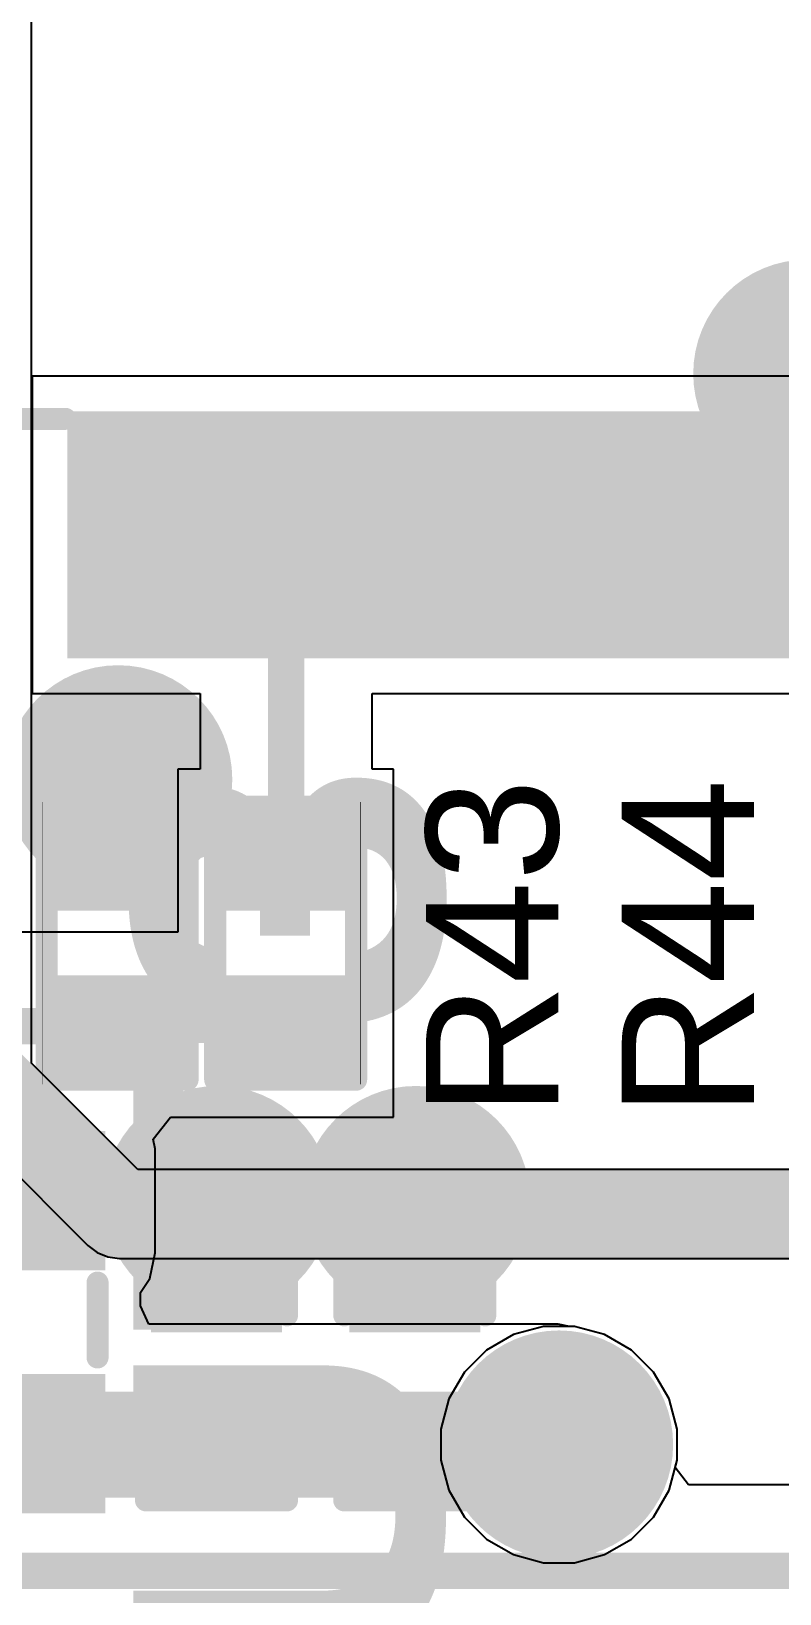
# Model space of a CAD drawing. Header units: inches. Extents: x -0.14 to 3.84, y -0.14 to 3.05.
# Drawn here: x 1.479 to 1.6488, y 0.3748 to 0.7295 of the extents above; entities that cross this region are included whole.
import ezdxf

# ---------------------------------------------------------------- set-up
doc = ezdxf.new("R2010")
doc.units = ezdxf.units.IN
doc.header["$MEASUREMENT"] = 0
for name, color, linetype in [('Bottom Layer', 5, 'Continuous'), ('Bottom Solder', 6, 'Continuous'), ('Ground Layer', 76, 'Continuous'), ('Power Layer', 16, 'Continuous'), ('Top Layer', 1, 'Continuous'), ('Top Overlay', 2, 'Continuous'), ('Top Paste', 8, 'Continuous'), ('Top Solder', 216, 'Continuous'), ('Via Holes', 16, 'Continuous')]:
    doc.layers.add(name, color=color, linetype=linetype)
doc.styles.add('Arial', font='', dxfattribs={"height": 0.2})
doc.styles.add('Arial Black_Bold', font='', dxfattribs={"height": 0.2})
doc.styles.get('Arial').set_extended_font_data('Arial')
doc.styles.get('Arial Black_Bold').set_extended_font_data('Arial Black', bold=True)

# ---------------------------------------------------------------- blocks, each defined once
blk = doc.blocks.new('48_LQFP__7_7__4')
at = {"layer": 'Top Layer'}
for points in [[(-0.1019677, -0.14330615), (-0.1019677, -0.19133765), (-0.1145661, -0.19133765), (-0.1145661, -0.14330615)], [(-0.0822837, -0.14330615), (-0.0822837, -0.19133765), (-0.0948821, -0.19133765), (-0.0948821, -0.14330615)], [(-0.0625977, -0.14330615), (-0.0625977, -0.19133765), (-0.0751961, -0.19133765), (-0.0751961, -0.14330615)], [(-0.04291369999999999, -0.14330615), (-0.04291370000000001, -0.19133765), (-0.0555121, -0.19133765), (-0.0555121, -0.14330615)], [(-0.02322769999999999, -0.14330615), (-0.02322770000000001, -0.19133765), (-0.03582610000000001, -0.19133765), (-0.03582609999999999, -0.14330615)], [(-0.003543699999999996, -0.14330615), (-0.003543700000000004, -0.19133765), (-0.01614210000000001, -0.19133765), (-0.01614209999999999, -0.14330615)], [(0.01614230000000001, -0.14330615), (0.01614229999999999, -0.19133765), (0.003543899999999996, -0.19133765), (0.003543900000000004, -0.14330615)], [(0.03582630000000001, -0.14330615), (0.03582629999999999, -0.19133765), (0.0232279, -0.19133765), (0.02322790000000001, -0.14330615)], [(0.0555123, -0.14330615), (0.0555123, -0.19133765), (0.04291389999999999, -0.19133765), (0.0429139, -0.14330615)]]:
    blk.add_hatch(color=1, dxfattribs=at).paths.add_polyline_path(points)
at = {"layer": 'Top Paste'}
for points in [[(-0.1019677, -0.14330615), (-0.1019677, -0.19133765), (-0.1145661, -0.19133765), (-0.1145661, -0.14330615)], [(-0.0822837, -0.14330615), (-0.0822837, -0.19133765), (-0.0948821, -0.19133765), (-0.0948821, -0.14330615)], [(-0.0625977, -0.14330615), (-0.0625977, -0.19133765), (-0.0751961, -0.19133765), (-0.0751961, -0.14330615)], [(-0.04291369999999999, -0.14330615), (-0.04291370000000001, -0.19133765), (-0.0555121, -0.19133765), (-0.0555121, -0.14330615)], [(-0.02322769999999999, -0.14330615), (-0.02322770000000001, -0.19133765), (-0.03582610000000001, -0.19133765), (-0.03582609999999999, -0.14330615)], [(-0.003543699999999996, -0.14330615), (-0.003543700000000004, -0.19133765), (-0.01614210000000001, -0.19133765), (-0.01614209999999999, -0.14330615)], [(0.01614230000000001, -0.14330615), (0.01614229999999999, -0.19133765), (0.003543899999999996, -0.19133765), (0.003543900000000004, -0.14330615)], [(0.03582630000000001, -0.14330615), (0.03582629999999999, -0.19133765), (0.0232279, -0.19133765), (0.02322790000000001, -0.14330615)], [(0.0555123, -0.14330615), (0.0555123, -0.19133765), (0.04291389999999999, -0.19133765), (0.0429139, -0.14330615)]]:
    blk.add_hatch(color=8, dxfattribs=at).paths.add_polyline_path(points)
at = {"layer": 'Top Solder'}
for points in [[(-0.0979677, -0.13930615), (-0.0979677, -0.19533765), (-0.1185661, -0.19533765), (-0.1185661, -0.13930615)], [(-0.0782837, -0.13930615), (-0.0782837, -0.19533765), (-0.0988821, -0.19533765), (-0.0988821, -0.13930615)], [(-0.0585977, -0.13930615), (-0.0585977, -0.19533765), (-0.0791961, -0.19533765), (-0.0791961, -0.13930615)], [(-0.0389137, -0.13930615), (-0.0389137, -0.19533765), (-0.0595121, -0.19533765), (-0.0595121, -0.13930615)], [(-0.01922769999999999, -0.13930615), (-0.01922770000000001, -0.19533765), (-0.0398261, -0.19533765), (-0.0398261, -0.13930615)], [(0.0004563000000000058, -0.13930615), (0.0004562999999999942, -0.19533765), (-0.02014210000000001, -0.19533765), (-0.02014209999999999, -0.13930615)], [(0.02014230000000001, -0.13930615), (0.02014229999999999, -0.19533765), (-0.0004561000000000058, -0.19533765), (-0.0004560999999999942, -0.13930615)], [(0.03982630000000001, -0.13930615), (0.0398263, -0.19533765), (0.0192279, -0.19533765), (0.01922790000000001, -0.13930615)], [(0.0595123, -0.13930615), (0.0595123, -0.19533765), (0.03891389999999999, -0.19533765), (0.03891390000000001, -0.13930615)]]:
    blk.add_hatch(color=216, dxfattribs=at).paths.add_polyline_path(points)
at = {"layer": 'Top Overlay'}
blk.add_lwpolyline([(-0.1300009, -0.1409999, 0.005, 0.005, 0), (-0.1190009, -0.1409999, 0.005, 0.005, 0)], format="xyseb", dxfattribs=at)
blk.add_lwpolyline([(-0.1202509, -0.1409999, 0.0025, 0.0025, 1), (-0.1177509, -0.1409999, 0.0025, 0.0025, 1)], format="xyseb", close=True, dxfattribs=at)
blk = doc.blocks.new('R___0402_32')
at = {"layer": 'Top Layer'}
for points in [[(-0.0274999, -0.0124991), (-0.0274999, 0.0125009), (-0.009499899999999999, 0.0125009), (-0.009499900000000002, -0.0124991)], [(0.0095001, -0.0124991), (0.009500100000000001, 0.0125009), (0.0275001, 0.0125009), (0.0275001, -0.0124991)]]:
    blk.add_hatch(color=1, dxfattribs=at).paths.add_polyline_path(points)
at = {"layer": 'Top Paste'}
for points in [[(-0.0274999, -0.0124991), (-0.0274999, 0.0125009), (-0.009499899999999999, 0.0125009), (-0.009499900000000002, -0.0124991)], [(0.0095001, -0.0124991), (0.009500100000000001, 0.0125009), (0.0275001, 0.0125009), (0.0275001, -0.0124991)]]:
    blk.add_hatch(color=8, dxfattribs=at).paths.add_polyline_path(points)
at = {"layer": 'Top Solder'}
for points in [[(-0.0296653, -0.0146645), (-0.0296653, 0.0146663), (-0.007334499999999998, 0.0146663), (-0.007334500000000002, -0.0146645)], [(0.007334699999999999, -0.0146645), (0.007334700000000001, 0.0146663), (0.0296655, 0.0146663), (0.0296655, -0.0146645)]]:
    blk.add_hatch(color=216, dxfattribs=at).paths.add_polyline_path(points)
at = {"layer": 'Top Overlay'}
for points in [[(-0.0309999, 0.0160009, 0.005, 0.005, 0), (0.0310001, 0.0160009, 0.005, 0.005, 0)], [(-0.0309999, 0.0160009, 0.005, 0.005, 0), (-0.0309999, -0.0159991, 0.005, 0.005, 0)], [(0.0310001, 0.0160009, 0.005, 0.005, 0), (0.0310001, -0.0159991, 0.005, 0.005, 0)], [(-0.0309999, -0.0159991, 0.005, 0.005, 0), (0.0310001, -0.0159991, 0.005, 0.005, 0)], [(-0.0319999, -0.0169991, 0.000127, 0.000127, 0), (0.0320001, -0.0169991, 0.000127, 0.000127, 0)]]:
    blk.add_lwpolyline(points, format="xyseb", dxfattribs=at)
for points in [[(-0.0322499, 0.0160009, 0.0025, 0.0025, 1), (-0.0297499, 0.0160009, 0.0025, 0.0025, 1)], [(-0.0322499, 0.0160009, 0.0025, 0.0025, 1), (-0.0297499, 0.0160009, 0.0025, 0.0025, 1)], [(0.0297501, 0.0160009, 0.0025, 0.0025, 1), (0.0322501, 0.0160009, 0.0025, 0.0025, 1)], [(0.0297501, 0.0160009, 0.0025, 0.0025, 1), (0.0322501, 0.0160009, 0.0025, 0.0025, 1)], [(-0.0322499, -0.0159991, 0.0025, 0.0025, 1), (-0.0297499, -0.0159991, 0.0025, 0.0025, 1)], [(-0.0322499, -0.0159991, 0.0025, 0.0025, 1), (-0.0297499, -0.0159991, 0.0025, 0.0025, 1)], [(0.0297501, -0.0159991, 0.0025, 0.0025, 1), (0.0322501, -0.0159991, 0.0025, 0.0025, 1)], [(0.0297501, -0.0159991, 0.0025, 0.0025, 1), (0.0322501, -0.0159991, 0.0025, 0.0025, 1)], [(-0.0320316, -0.0169991, 6.35e-05, 6.35e-05, 1), (-0.0319682, -0.0169991, 6.35e-05, 6.35e-05, 1)], [(0.0319684, -0.0169991, 6.35e-05, 6.35e-05, 1), (0.0320318, -0.0169991, 6.35e-05, 6.35e-05, 1)]]:
    blk.add_lwpolyline(points, format="xyseb", close=True, dxfattribs=at)
blk = doc.blocks.new('R___0402_33')
at = {"layer": 'Top Layer'}
for points in [[(-0.0274999, -0.0124991), (-0.0274999, 0.0125009), (-0.009499900000000002, 0.0125009), (-0.009499899999999997, -0.0124991)], [(0.009500100000000003, -0.0124991), (0.009500099999999997, 0.0125009), (0.0275001, 0.0125009), (0.0275001, -0.0124991)]]:
    blk.add_hatch(color=1, dxfattribs=at).paths.add_polyline_path(points)
at = {"layer": 'Top Paste'}
for points in [[(-0.0274999, -0.0124991), (-0.0274999, 0.0125009), (-0.009499900000000002, 0.0125009), (-0.009499899999999997, -0.0124991)], [(0.009500100000000003, -0.0124991), (0.009500099999999997, 0.0125009), (0.0275001, 0.0125009), (0.0275001, -0.0124991)]]:
    blk.add_hatch(color=8, dxfattribs=at).paths.add_polyline_path(points)
at = {"layer": 'Top Solder'}
for points in [[(-0.0296653, -0.0146645), (-0.0296653, 0.0146663), (-0.007334500000000003, 0.0146663), (-0.007334499999999997, -0.0146645)], [(0.007334700000000003, -0.0146645), (0.007334699999999997, 0.0146663), (0.0296655, 0.0146663), (0.0296655, -0.0146645)]]:
    blk.add_hatch(color=216, dxfattribs=at).paths.add_polyline_path(points)
at = {"layer": 'Top Overlay'}
for points in [[(0.0310001, 0.0160009, 0.005, 0.005, 0), (-0.0309999, 0.0160009, 0.005, 0.005, 0)], [(-0.0309999, -0.0159991, 0.005, 0.005, 0), (-0.0309999, 0.0160009, 0.005, 0.005, 0)], [(0.0310001, -0.0159991, 0.005, 0.005, 0), (0.0310001, 0.0160009, 0.005, 0.005, 0)], [(0.0310001, -0.0159991, 0.005, 0.005, 0), (-0.0309999, -0.0159991, 0.005, 0.005, 0)], [(0.0320001, -0.0169991, 0.000127, 0.000127, 0), (-0.0319999, -0.0169991, 0.000127, 0.000127, 0)]]:
    blk.add_lwpolyline(points, format="xyseb", dxfattribs=at)
for points in [[(-0.0322499, 0.0160009, 0.0025, 0.0025, 1), (-0.0297499, 0.0160009, 0.0025, 0.0025, 1)], [(-0.0322499, 0.0160009, 0.0025, 0.0025, 1), (-0.0297499, 0.0160009, 0.0025, 0.0025, 1)], [(0.0297501, 0.0160009, 0.0025, 0.0025, 1), (0.0322501, 0.0160009, 0.0025, 0.0025, 1)], [(0.0297501, 0.0160009, 0.0025, 0.0025, 1), (0.0322501, 0.0160009, 0.0025, 0.0025, 1)], [(-0.0322499, -0.0159991, 0.0025, 0.0025, 1), (-0.0297499, -0.0159991, 0.0025, 0.0025, 1)], [(-0.0322499, -0.0159991, 0.0025, 0.0025, 1), (-0.0297499, -0.0159991, 0.0025, 0.0025, 1)], [(0.0297501, -0.0159991, 0.0025, 0.0025, 1), (0.0322501, -0.0159991, 0.0025, 0.0025, 1)], [(0.0297501, -0.0159991, 0.0025, 0.0025, 1), (0.0322501, -0.0159991, 0.0025, 0.0025, 1)], [(-0.0320316, -0.0169991, 6.35e-05, 6.35e-05, 1), (-0.0319682, -0.0169991, 6.35e-05, 6.35e-05, 1)], [(0.0319684, -0.0169991, 6.35e-05, 6.35e-05, 1), (0.0320318, -0.0169991, 6.35e-05, 6.35e-05, 1)]]:
    blk.add_lwpolyline(points, format="xyseb", close=True, dxfattribs=at)
blk = doc.blocks.new('IND_0603__1608_M_______95')
at = {"layer": 'Top Layer'}
for points in [[(-0.0393709, 0.01574895), (-0.0157489, 0.01574895), (-0.0157489, -0.01574715), (-0.0393709, -0.01574715)], [(0.0157491, 0.01574895), (0.0393711, 0.01574895), (0.0393711, -0.01574715), (0.0157491, -0.01574715)]]:
    blk.add_hatch(color=1, dxfattribs=at).paths.add_polyline_path(points)
at = {"layer": 'Top Paste'}
for points in [[(-0.0393709, 0.01574895), (-0.0157489, 0.01574895), (-0.0157489, -0.01574715), (-0.0393709, -0.01574715)], [(0.0157491, 0.01574895), (0.0393711, 0.01574895), (0.0393711, -0.01574715), (0.0157491, -0.01574715)]]:
    blk.add_hatch(color=8, dxfattribs=at).paths.add_polyline_path(points)
at = {"layer": 'Top Solder'}
for points in [[(-0.0433709, 0.01974895), (-0.0117489, 0.01974895), (-0.0117489, -0.01974715), (-0.0433709, -0.01974715)], [(0.0117491, 0.01974895), (0.0433711, 0.01974895), (0.0433711, -0.01974715), (0.0117491, -0.01974715)]]:
    blk.add_hatch(color=216, dxfattribs=at).paths.add_polyline_path(points)
at = {"layer": 'Top Overlay'}
for points in [[(-0.0079999, 0.0180009, 0.005, 0.005, 0), (0.0090001, 0.0180009, 0.005, 0.005, 0)], [(-0.0079999, -0.0179991, 0.005, 0.005, 0), (0.0090001, -0.0179991, 0.005, 0.005, 0)]]:
    blk.add_lwpolyline(points, format="xyseb", dxfattribs=at)
for points in [[(-0.0092499, 0.0180009, 0.0025, 0.0025, 1), (-0.0067499, 0.0180009, 0.0025, 0.0025, 1)], [(0.0077501, 0.0180009, 0.0025, 0.0025, 1), (0.0102501, 0.0180009, 0.0025, 0.0025, 1)], [(-0.0092499, -0.0179991, 0.0025, 0.0025, 1), (-0.0067499, -0.0179991, 0.0025, 0.0025, 1)], [(0.0077501, -0.0179991, 0.0025, 0.0025, 1), (0.0102501, -0.0179991, 0.0025, 0.0025, 1)]]:
    blk.add_lwpolyline(points, format="xyseb", close=True, dxfattribs=at)
blk = doc.blocks.new('C___0402_110')
at = {"layer": 'Top Layer'}
for points in [[(-0.0274997, -0.0125009), (-0.0274997, 0.0124991), (-0.009499700000000003, 0.0124991), (-0.009499699999999996, -0.0125009)], [(0.009500300000000003, -0.0125009), (0.009500299999999996, 0.0124991), (0.0275003, 0.0124991), (0.0275003, -0.0125009)]]:
    blk.add_hatch(color=1, dxfattribs=at).paths.add_polyline_path(points)
at = {"layer": 'Top Paste'}
for points in [[(-0.0274997, -0.0125009), (-0.0274997, 0.0124991), (-0.009499700000000003, 0.0124991), (-0.009499699999999996, -0.0125009)], [(0.009500300000000003, -0.0125009), (0.009500299999999996, 0.0124991), (0.0275003, 0.0124991), (0.0275003, -0.0125009)]]:
    blk.add_hatch(color=8, dxfattribs=at).paths.add_polyline_path(points)
at = {"layer": 'Top Solder'}
for points in [[(-0.0298619, -0.0148631), (-0.0298619, 0.0148613), (-0.007137500000000003, 0.0148613), (-0.007137499999999997, -0.0148631)], [(0.007138100000000003, -0.0148631), (0.007138099999999997, 0.0148613), (0.0298625, 0.0148613), (0.0298625, -0.0148631)]]:
    blk.add_hatch(color=216, dxfattribs=at).paths.add_polyline_path(points)
at = {"layer": 'Top Overlay'}
for points in [[(-0.0109997, 0.0159991, 0.005, 0.005, 0), (-0.0309997, 0.0159991, 0.005, 0.005, 0)], [(-0.0309997, -0.0160009, 0.005, 0.005, 0), (-0.0309997, 0.0159991, 0.005, 0.005, 0)], [(0.0310003, 0.0159991, 0.005, 0.005, 0), (0.0110003, 0.0159991, 0.005, 0.005, 0)], [(0.0310003, -0.0160009, 0.005, 0.005, 0), (0.0310003, 0.0159991, 0.005, 0.005, 0)], [(-0.0109997, -0.0160009, 0.005, 0.005, 0), (-0.0309997, -0.0160009, 0.005, 0.005, 0)], [(0.0310003, -0.0160009, 0.005, 0.005, 0), (0.0110003, -0.0160009, 0.005, 0.005, 0)]]:
    blk.add_lwpolyline(points, format="xyseb", dxfattribs=at)
for points in [[(-0.0322497, 0.0159991, 0.0025, 0.0025, 1), (-0.0297497, 0.0159991, 0.0025, 0.0025, 1)], [(-0.0322497, 0.0159991, 0.0025, 0.0025, 1), (-0.0297497, 0.0159991, 0.0025, 0.0025, 1)], [(-0.0122497, 0.0159991, 0.0025, 0.0025, 1), (-0.0097497, 0.0159991, 0.0025, 0.0025, 1)], [(0.0097503, 0.0159991, 0.0025, 0.0025, 1), (0.0122503, 0.0159991, 0.0025, 0.0025, 1)], [(0.0297503, 0.0159991, 0.0025, 0.0025, 1), (0.0322503, 0.0159991, 0.0025, 0.0025, 1)], [(0.0297503, 0.0159991, 0.0025, 0.0025, 1), (0.0322503, 0.0159991, 0.0025, 0.0025, 1)], [(-0.0322497, -0.0160009, 0.0025, 0.0025, 1), (-0.0297497, -0.0160009, 0.0025, 0.0025, 1)], [(-0.0322497, -0.0160009, 0.0025, 0.0025, 1), (-0.0297497, -0.0160009, 0.0025, 0.0025, 1)], [(-0.0122497, -0.0160009, 0.0025, 0.0025, 1), (-0.0097497, -0.0160009, 0.0025, 0.0025, 1)], [(0.0097503, -0.0160009, 0.0025, 0.0025, 1), (0.0122503, -0.0160009, 0.0025, 0.0025, 1)], [(0.0297503, -0.0160009, 0.0025, 0.0025, 1), (0.0322503, -0.0160009, 0.0025, 0.0025, 1)], [(0.0297503, -0.0160009, 0.0025, 0.0025, 1), (0.0322503, -0.0160009, 0.0025, 0.0025, 1)]]:
    blk.add_lwpolyline(points, format="xyseb", close=True, dxfattribs=at)
blk = doc.blocks.new('C___0402_111')
at = {"layer": 'Top Layer'}
for points in [[(-0.0275001, -0.0125009), (-0.0275001, 0.0124991), (-0.009500100000000003, 0.0124991), (-0.009500099999999997, -0.0125009)], [(0.009499900000000002, -0.0125009), (0.009499899999999997, 0.0124991), (0.0274999, 0.0124991), (0.0274999, -0.0125009)]]:
    blk.add_hatch(color=1, dxfattribs=at).paths.add_polyline_path(points)
at = {"layer": 'Top Paste'}
for points in [[(-0.0275001, -0.0125009), (-0.0275001, 0.0124991), (-0.009500100000000003, 0.0124991), (-0.009500099999999997, -0.0125009)], [(0.009499900000000002, -0.0125009), (0.009499899999999997, 0.0124991), (0.0274999, 0.0124991), (0.0274999, -0.0125009)]]:
    blk.add_hatch(color=8, dxfattribs=at).paths.add_polyline_path(points)
at = {"layer": 'Top Solder'}
for points in [[(-0.0298623, -0.0148631), (-0.0298623, 0.0148613), (-0.007137900000000003, 0.0148613), (-0.007137899999999997, -0.0148631)], [(0.007137700000000003, -0.0148631), (0.007137699999999997, 0.0148613), (0.0298621, 0.0148613), (0.0298621, -0.0148631)]]:
    blk.add_hatch(color=216, dxfattribs=at).paths.add_polyline_path(points)
at = {"layer": 'Top Overlay'}
for points in [[(-0.0110001, 0.0159991, 0.005, 0.005, 0), (-0.0310001, 0.0159991, 0.005, 0.005, 0)], [(-0.0310001, -0.0160009, 0.005, 0.005, 0), (-0.0310001, 0.0159991, 0.005, 0.005, 0)], [(0.0309999, 0.0159991, 0.005, 0.005, 0), (0.0109999, 0.0159991, 0.005, 0.005, 0)], [(0.0309999, -0.0160009, 0.005, 0.005, 0), (0.0309999, 0.0159991, 0.005, 0.005, 0)], [(-0.0110001, -0.0160009, 0.005, 0.005, 0), (-0.0310001, -0.0160009, 0.005, 0.005, 0)], [(0.0309999, -0.0160009, 0.005, 0.005, 0), (0.0109999, -0.0160009, 0.005, 0.005, 0)]]:
    blk.add_lwpolyline(points, format="xyseb", dxfattribs=at)
for points in [[(-0.0322501, 0.0159991, 0.0025, 0.0025, 1), (-0.0297501, 0.0159991, 0.0025, 0.0025, 1)], [(-0.0322501, 0.0159991, 0.0025, 0.0025, 1), (-0.0297501, 0.0159991, 0.0025, 0.0025, 1)], [(-0.0122501, 0.0159991, 0.0025, 0.0025, 1), (-0.0097501, 0.0159991, 0.0025, 0.0025, 1)], [(0.0097499, 0.0159991, 0.0025, 0.0025, 1), (0.0122499, 0.0159991, 0.0025, 0.0025, 1)], [(0.0297499, 0.0159991, 0.0025, 0.0025, 1), (0.0322499, 0.0159991, 0.0025, 0.0025, 1)], [(0.0297499, 0.0159991, 0.0025, 0.0025, 1), (0.0322499, 0.0159991, 0.0025, 0.0025, 1)], [(-0.0322501, -0.0160009, 0.0025, 0.0025, 1), (-0.0297501, -0.0160009, 0.0025, 0.0025, 1)], [(-0.0322501, -0.0160009, 0.0025, 0.0025, 1), (-0.0297501, -0.0160009, 0.0025, 0.0025, 1)], [(-0.0122501, -0.0160009, 0.0025, 0.0025, 1), (-0.0097501, -0.0160009, 0.0025, 0.0025, 1)], [(0.0097499, -0.0160009, 0.0025, 0.0025, 1), (0.0122499, -0.0160009, 0.0025, 0.0025, 1)], [(0.0297499, -0.0160009, 0.0025, 0.0025, 1), (0.0322499, -0.0160009, 0.0025, 0.0025, 1)], [(0.0297499, -0.0160009, 0.0025, 0.0025, 1), (0.0322499, -0.0160009, 0.0025, 0.0025, 1)]]:
    blk.add_lwpolyline(points, format="xyseb", close=True, dxfattribs=at)

msp = doc.modelspace()

# ---------------------------------------------------------------- hatches: boundary and pattern name
at = {"layer": 'Bottom Layer'}
h = msp.add_hatch(color=5, dxfattribs=at)
edge = h.paths.add_edge_path()
edge.add_arc((1.655094, 0.65174), 0.011811, 0, 360)
h = msp.add_hatch(color=5, dxfattribs=at)
edge = h.paths.add_edge_path()
edge.add_arc((1.4986789, 0.5596598), 0.011811, 0, 360)
h = msp.add_hatch(color=5, dxfattribs=at)
edge = h.paths.add_edge_path()
edge.add_arc((1.5212484, 0.4641695), 0.011811, 0, 360)
h = msp.add_hatch(color=5, dxfattribs=at)
edge = h.paths.add_edge_path()
edge.add_arc((1.5662484, 0.4641595), 0.011811, 0, 360)
h = msp.add_hatch(color=5, dxfattribs=at)
edge = h.paths.add_edge_path()
edge.add_arc((1.5987272, 0.4086704), 0.011811, 0, 360)
at = {"layer": 'Bottom Solder'}
h = msp.add_hatch(color=6, dxfattribs=at)
edge = h.paths.add_edge_path()
edge.add_arc((1.655094, 0.65174), 0.015811, 0, 360)
h = msp.add_hatch(color=6, dxfattribs=at)
edge = h.paths.add_edge_path()
edge.add_arc((1.4986789, 0.5596598), 0.015811, 0, 360)
h = msp.add_hatch(color=6, dxfattribs=at)
edge = h.paths.add_edge_path()
edge.add_arc((1.5212484, 0.4641695), 0.015811, 0, 360)
h = msp.add_hatch(color=6, dxfattribs=at)
edge = h.paths.add_edge_path()
edge.add_arc((1.5662484, 0.4641595), 0.015811, 0, 360)
h = msp.add_hatch(color=6, dxfattribs=at)
edge = h.paths.add_edge_path()
edge.add_arc((1.5987272, 0.4086704), 0.015811, 0, 360)
at = {"layer": 'Ground Layer'}
h = msp.add_hatch(color=76, dxfattribs=at)
edge = h.paths.add_edge_path()
edge.add_arc((1.5987272, 0.4086704), 0.0259055, 0, 360)
at = {"layer": 'Power Layer'}
h = msp.add_hatch(color=16, dxfattribs=at)
edge = h.paths.add_edge_path()
edge.add_arc((1.655094, 0.65174), 0.0259055, 0, 360)
h = msp.add_hatch(color=16, dxfattribs=at)
edge = h.paths.add_edge_path()
edge.add_arc((1.4986789, 0.5596598), 0.0259055, 0, 360)
h = msp.add_hatch(color=16, dxfattribs=at)
edge = h.paths.add_edge_path()
edge.add_arc((1.5212484, 0.4641695), 0.0259055, 0, 360)
h = msp.add_hatch(color=16, dxfattribs=at)
edge = h.paths.add_edge_path()
edge.add_arc((1.5662484, 0.4641595), 0.0259055, 0, 360)
at = {"layer": 'Top Layer'}
h = msp.add_hatch(color=1, dxfattribs=at)
edge = h.paths.add_edge_path()
edge.add_arc((1.655094, 0.65174), 0.011811, 0, 360)
h = msp.add_hatch(color=1, dxfattribs=at)
edge = h.paths.add_edge_path()
edge.add_arc((1.4986789, 0.5596598), 0.011811, 0, 360)
for points in [[(1.510499, 0.5596599), (1.486891, 0.5596599), (1.486891, 0.5324159), (1.510499, 0.5324159)], [(1.448, 0.452189), (1.491747, 0.452189), (1.491747, 0.475811), (1.448, 0.475811)], [(1.5330685, 0.4641696), (1.5094605, 0.4641696), (1.5094605, 0.4369256), (1.5330685, 0.4369256)], [(1.5780685, 0.4641596), (1.5544605, 0.4641596), (1.5544605, 0.4369156), (1.5780685, 0.4369156)], [(1.4602509, 0.3966177), (1.5985533, 0.3966177), (1.5985533, 0.4206909), (1.4602509, 0.4206909)]]:
    msp.add_hatch(color=1, dxfattribs=at).paths.add_polyline_path(points)
h = msp.add_hatch(color=1, dxfattribs=at)
edge = h.paths.add_edge_path()
edge.add_arc((1.5212484, 0.4641695), 0.011811, 0, 360)
h = msp.add_hatch(color=1, dxfattribs=at)
edge = h.paths.add_edge_path()
edge.add_arc((1.5662484, 0.4641595), 0.011811, 0, 360)
h = msp.add_hatch(color=1, dxfattribs=at)
edge = h.paths.add_edge_path()
edge.add_arc((1.5987272, 0.4086704), 0.011811, 0, 360)
at = {"layer": 'Top Solder'}
h = msp.add_hatch(color=216, dxfattribs=at)
edge = h.paths.add_edge_path()
edge.add_arc((1.655094, 0.65174), 0.015811, 0, 360)
h = msp.add_hatch(color=216, dxfattribs=at)
edge = h.paths.add_edge_path()
edge.add_arc((1.4986789, 0.5596598), 0.015811, 0, 360)
h = msp.add_hatch(color=216, dxfattribs=at)
edge = h.paths.add_edge_path()
edge.add_arc((1.5212484, 0.4641695), 0.015811, 0, 360)
h = msp.add_hatch(color=216, dxfattribs=at)
edge = h.paths.add_edge_path()
edge.add_arc((1.5662484, 0.4641595), 0.015811, 0, 360)
h = msp.add_hatch(color=216, dxfattribs=at)
edge = h.paths.add_edge_path()
edge.add_arc((1.5987272, 0.4086704), 0.015811, 0, 360)
at = {"layer": 'Via Holes'}
h = msp.add_hatch(color=7, dxfattribs=at)
edge = h.paths.add_edge_path()
edge.add_arc((1.4986789, 0.5596598), 0.0059055, 0, 360)
h = msp.add_hatch(color=7, dxfattribs=at)
edge = h.paths.add_edge_path()
edge.add_arc((1.5212484, 0.4641695), 0.0059055, 0, 360)
h = msp.add_hatch(color=7, dxfattribs=at)
edge = h.paths.add_edge_path()
edge.add_arc((1.5662484, 0.4641595), 0.0059055, 0, 360)
h = msp.add_hatch(color=7, dxfattribs=at)
edge = h.paths.add_edge_path()
edge.add_arc((1.5987272, 0.4086704), 0.0059055, 0, 360)

# ---------------------------------------------------------------- linework, layer by layer
at = {"layer": 'Bottom Layer'}
for p, q in [((1.5883785, 0.4336543), (1.5822648, 0.4301246)), ((1.5951975, 0.4354814), (1.5883785, 0.4336543)), ((1.6022569, 0.4354814), (1.5951975, 0.4354814)), ((1.6090759, 0.4336543), (1.6022569, 0.4354814)), ((1.6151896, 0.4301246), (1.6090759, 0.4336543)), ((1.5822648, 0.4301246), (1.577273, 0.4251328)), ((1.6201814, 0.4251328), (1.6151896, 0.4301246)), ((1.577273, 0.4251328), (1.5737433, 0.4190191)), ((1.6237111, 0.4190191), (1.6201814, 0.4251328)), ((1.5737433, 0.4190191), (1.5719162, 0.4122001)), ((1.6255382, 0.4122001), (1.6237111, 0.4190191)), ((1.5719162, 0.4122001), (1.5719162, 0.4051407)), ((1.6255382, 0.4051407), (1.6255382, 0.4122001)), ((1.5719162, 0.4051407), (1.5737433, 0.3983217)), ((1.6237111, 0.3983217), (1.6255382, 0.4051407)), ((1.5737433, 0.3983217), (1.577273, 0.392208)), ((1.6201814, 0.392208), (1.6237111, 0.3983217)), ((1.577273, 0.392208), (1.5822648, 0.3872162)), ((1.6151896, 0.3872162), (1.6201814, 0.392208)), ((1.5822648, 0.3872162), (1.5883785, 0.3836865)), ((1.6090759, 0.3836865), (1.6151896, 0.3872162)), ((1.5883785, 0.3836865), (1.5951975, 0.3818594)), ((1.6022569, 0.3818594), (1.6090759, 0.3836865)), ((1.5951975, 0.3818594), (1.6022569, 0.3818594))]:
    msp.add_line(p, q, dxfattribs=at)
at = {"layer": 'Power Layer'}
for p, q in [((1.4789979, 0.4952171), (1.4789979, 0.9757613)), ((1.5031288, 0.4710862), (1.4789979, 0.4952171)), ((1.4617795, 0.4839071), (1.4918188, 0.4538678)), ((3.027, 0.4710863), (1.5031288, 0.4710862)), ((1.4918188, 0.4538678), (1.4939078, 0.4522649)), ((1.4939078, 0.4522649), (1.4963404, 0.4512572)), ((1.4963404, 0.4512572), (1.4989509, 0.4509136)), ((1.4989509, 0.4509136), (3.0228221, 0.4509137))]:
    msp.add_line(p, q, dxfattribs=at)
for points in [[(1.4689116, 0.4910392, 0.02, 0.02, 0), (1.4989509, 0.4609999, 0.02, 0.02, 0)], [(1.4989509, 0.4609999, 0.02, 0.02, 0), (3.027, 0.461, 0.02, 0.02, 0)]]:
    msp.add_lwpolyline(points, format="xyseb", dxfattribs=at)
msp.add_lwpolyline([(1.4939509, 0.4609999, 0.01, 0.01, 1), (1.5039509, 0.4609999, 0.01, 0.01, 1)], format="xyseb", close=True, dxfattribs=at)
msp.add_lwpolyline([(1.4939509, 0.4609999, 0.01, 0.01, 1), (1.5039509, 0.4609999, 0.01, 0.01, 1)], format="xyseb", close=True, dxfattribs=at)
at = {"layer": 'Top Layer'}
for p, q in [((1.6535217, 0.6511825), (1.4791294, 0.6511825)), ((1.4791294, 0.6511825), (1.4791294, 0.5791511)), ((1.4791294, 0.5791511), (1.5172816, 0.5791511)), ((1.5172816, 0.5791511), (1.5172816, 0.5619888)), ((1.5563156, 0.5619888), (1.5563156, 0.5791511)), ((1.5563156, 0.5791511), (1.6529995, 0.5791511)), ((1.5172816, 0.5619888), (1.5121946, 0.5619888)), ((1.5121946, 0.5619888), (1.5121946, 0.5249886)), ((1.5611946, 0.5619888), (1.5563156, 0.5619888)), ((1.5611946, 0.5199888), (1.5611946, 0.5619888)), ((1.5121946, 0.5249886), (1.4739295, 0.5249886)), ((1.5611946, 0.4829888), (1.5611946, 0.5199888)), ((1.5066078, 0.4779885), (1.5105473, 0.4829886)), ((1.5105473, 0.4829886), (1.5229295, 0.4829886)), ((1.5229295, 0.4829886), (1.5229295, 0.4829888)), ((1.5229295, 0.4829888), (1.5611946, 0.4829888)), ((1.507041, 0.475811), (1.5066078, 0.4779885)), ((1.507041, 0.452189), (1.507041, 0.475811)), ((1.5058768, 0.4463363), (1.507041, 0.452189)), ((1.503747, 0.4431488), (1.5058768, 0.4463363)), ((1.503747, 0.4401891), (1.503747, 0.4431488)), ((1.5056685, 0.4359849), (1.503747, 0.4401891)), ((1.5985534, 0.4359849), (1.5056685, 0.4359849)), ((1.6010846, 0.4354814), (1.5985534, 0.4359849)), ((1.6022569, 0.4354814), (1.6010846, 0.4354814)), ((1.6090759, 0.4336543), (1.6022569, 0.4354814)), ((1.6151896, 0.4301246), (1.6090759, 0.4336543)), ((1.6201814, 0.4251328), (1.6151896, 0.4301246)), ((1.6237111, 0.4190191), (1.6201814, 0.4251328)), ((1.6255382, 0.4122001), (1.6237111, 0.4190191)), ((1.6255382, 0.4051407), (1.6255382, 0.4122001)), ((1.6250942, 0.4034837), (1.6255382, 0.4051407)), ((1.6281381, 0.3995169), (1.6250942, 0.4034837)), ((2.2071741, 0.3995169), (1.6281381, 0.3995169))]:
    msp.add_line(p, q, dxfattribs=at)
for points in [[(1.5367986, 0.5420928, 0.008284, 0.008284, 0), (1.5367986, 0.6151668, 0.008284, 0.008284, 0)], [(1.5366946, 0.5409888, 0.007, 0.007, 0), (1.5377986, 0.5420928, 0.007, 0.007, 0)], [(1.427146, 0.5036413, 0.0082838, 0.0082838, 0), (1.4980822, 0.5036413, 0.0082838, 0.0082838, 0)], [(1.4980822, 0.5036413, 0.0082838, 0.0082838, 0), (1.4984296, 0.5039887, 0.0082838, 0.0082838, 0)], [(1.4984296, 0.5039887, 0.0082838, 0.0082838, 0), (1.5366945, 0.5039887, 0.0082838, 0.0082838, 0)], [(1.5366945, 0.5039887, 0.0082838, 0.0082838, 0), (1.5366946, 0.5039888, 0.0082838, 0.0082838, 0)], [(1.3556082, 0.38, 0.0082838, 0.0082838, 0), (2.2071741, 0.38, 0.0082838, 0.0082838, 0)]]:
    msp.add_lwpolyline(points, format="xyseb", dxfattribs=at)
for points in [[(1.5347276, 0.6151668, 0.004142, 0.004142, 1), (1.5388696, 0.6151668, 0.004142, 0.004142, 1)], [(1.5347276, 0.5420928, 0.004142, 0.004142, 1), (1.5388696, 0.5420928, 0.004142, 0.004142, 1)], [(1.5349446, 0.5409888, 0.0035, 0.0035, 1), (1.5384446, 0.5409888, 0.0035, 0.0035, 1)], [(1.5360486, 0.5420928, 0.0035, 0.0035, 1), (1.5395486, 0.5420928, 0.0035, 0.0035, 1)], [(1.4960113, 0.5036413, 0.0041419, 0.0041419, 1), (1.5001531, 0.5036413, 0.0041419, 0.0041419, 1)], [(1.4960113, 0.5036413, 0.0041419, 0.0041419, 1), (1.5001531, 0.5036413, 0.0041419, 0.0041419, 1)], [(1.4963587, 0.5039887, 0.0041419, 0.0041419, 1), (1.5005005, 0.5039887, 0.0041419, 0.0041419, 1)], [(1.4963587, 0.5039887, 0.0041419, 0.0041419, 1), (1.5005005, 0.5039887, 0.0041419, 0.0041419, 1)], [(1.5346236, 0.5039887, 0.0041419, 0.0041419, 1), (1.5387654, 0.5039887, 0.0041419, 0.0041419, 1)], [(1.5346236, 0.5039887, 0.0041419, 0.0041419, 1), (1.5387654, 0.5039887, 0.0041419, 0.0041419, 1)], [(1.5346237, 0.5039888, 0.0041419, 0.0041419, 1), (1.5387655, 0.5039888, 0.0041419, 0.0041419, 1)]]:
    msp.add_lwpolyline(points, format="xyseb", close=True, dxfattribs=at)

# ---------------------------------------------------------------- block references
msp.add_blockref('48_LQFP__7_7__4', (1.6056955, 0.7824887))
for name, p, rotation in [('R___0402_33', (1.4984286, 0.5224887), 270), ('R___0402_32', (1.5366955, 0.5224887), 90), ('IND_0603__1608_M_______95', (1.4759999, 0.4364399), 90), ('C___0402_111', (1.5209999, 0.4269982), 270), ('C___0402_110', (1.5659999, 0.4269886), 270)]:
    msp.add_blockref(name, p, dxfattribs=dict(rotation=rotation))

# ---------------------------------------------------------------- texts
at = {"layer": 'Top Overlay'}
for s, height, style, p in [('SPDIF OUT3', 0.07, 'Arial Black_Bold', (1.5720866, -0.0950844)), ('R43', 0.03, 'Arial', (1.5985485, 0.482991)), ('R44', 0.03, 'Arial', (1.6429719, 0.4829093))]:
    msp.add_text(s, height=height, rotation=90, dxfattribs=dict(at, style=style)).set_placement(p)

doc.saveas('drawing.dxf')
